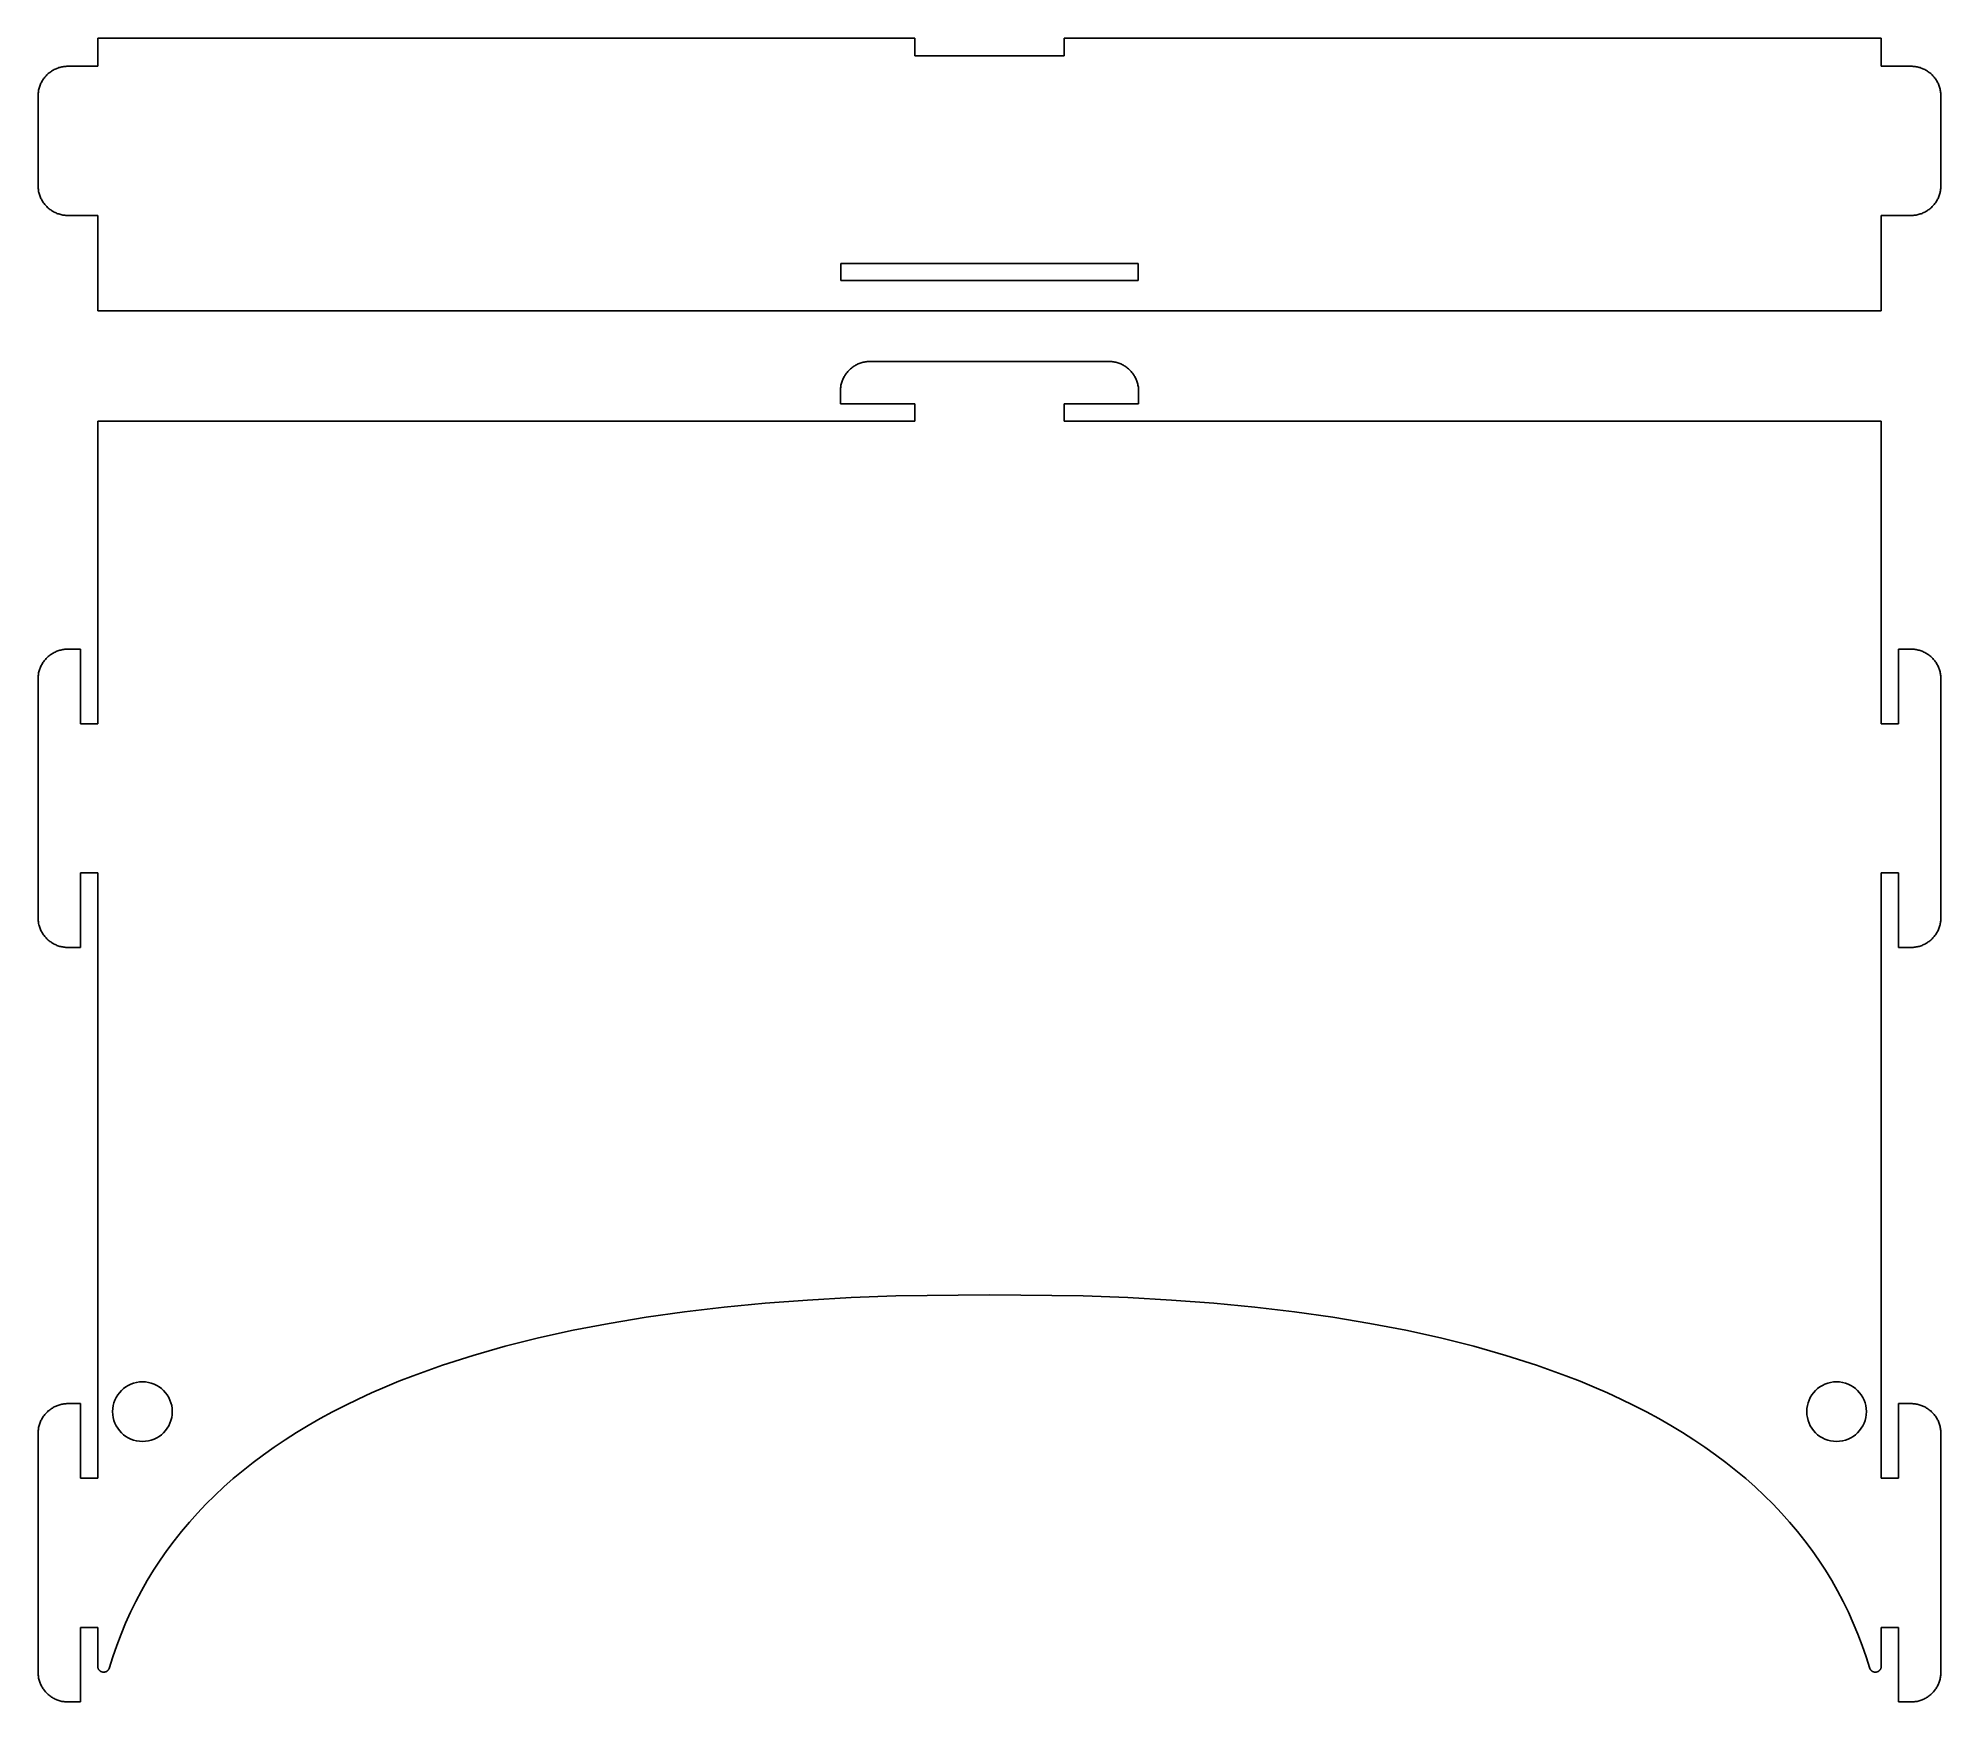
# Model space of a CAD drawing. Extents: x 231 to 550, y 0 to 279.
import ezdxf

# ---------------------------------------------------------------- set-up
doc = ezdxf.new("R2010")
doc.units = 0
doc.layers.add('MAKE2D$VISIBLE$LINES', color=7, linetype='CONTINUOUS')

msp = doc.modelspace()

# ---------------------------------------------------------------- linework, layer by layer
at = {"layer": 'MAKE2D$VISIBLE$LINES'}
for p, q in [((378.32, 278.91), (241.32, 278.91)), ((241.32, 278.91), (241.32, 274.18)), ((378.32, 275.91), (378.32, 278.91)), ((540.32, 278.91), (403.32, 278.91)), ((403.32, 278.91), (403.32, 275.91)), ((540.32, 274.18), (540.32, 278.91)), ((403.32, 275.91), (378.32, 275.91)), ((231.73, 271.17), (231.67, 271.02)), ((231.8, 271.33), (231.73, 271.17)), ((231.88, 271.48), (231.8, 271.33)), ((231.96, 271.63), (231.88, 271.48)), ((232.05, 271.78), (231.96, 271.63)), ((232.14, 271.92), (232.05, 271.78)), ((232.23, 272.06), (232.14, 271.92)), ((232.34, 272.2), (232.23, 272.06)), ((232.44, 272.34), (232.34, 272.2)), ((232.55, 272.47), (232.44, 272.34)), ((232.67, 272.59), (232.55, 272.47)), ((232.78, 272.72), (232.67, 272.59)), ((232.91, 272.84), (232.78, 272.72)), ((233.03, 272.95), (232.91, 272.84)), ((233.16, 273.06), (233.03, 272.95)), ((233.3, 273.16), (233.16, 273.06)), ((233.44, 273.27), (233.3, 273.16)), ((233.58, 273.36), (233.44, 273.27)), ((233.72, 273.45), (233.58, 273.36)), ((233.87, 273.54), (233.72, 273.45)), ((234.02, 273.62), (233.87, 273.54)), ((234.17, 273.7), (234.02, 273.62)), ((234.33, 273.77), (234.17, 273.7)), ((234.49, 273.83), (234.33, 273.77)), ((234.64, 273.89), (234.49, 273.83)), ((234.81, 273.95), (234.64, 273.89)), ((234.97, 274), (234.81, 273.95)), ((235.14, 274.04), (234.97, 274)), ((235.3, 274.08), (235.14, 274.04)), ((235.47, 274.11), (235.3, 274.08)), ((235.64, 274.13), (235.47, 274.11)), ((235.81, 274.15), (235.64, 274.13)), ((235.98, 274.17), (235.81, 274.15)), ((236.15, 274.18), (235.98, 274.17)), ((236.32, 274.18), (236.15, 274.18)), ((241.32, 274.18), (236.32, 274.18)), ((545.32, 274.18), (540.32, 274.18)), ((545.49, 274.18), (545.32, 274.18)), ((545.66, 274.17), (545.49, 274.18)), ((545.83, 274.15), (545.66, 274.17)), ((546, 274.13), (545.83, 274.15)), ((546.17, 274.11), (546, 274.13)), ((546.34, 274.08), (546.17, 274.11)), ((546.5, 274.04), (546.34, 274.08)), ((546.67, 274), (546.5, 274.04)), ((546.83, 273.95), (546.67, 274)), ((546.99, 273.89), (546.83, 273.95)), ((547.15, 273.83), (546.99, 273.89)), ((547.31, 273.77), (547.15, 273.83)), ((547.47, 273.7), (547.31, 273.77)), ((547.62, 273.62), (547.47, 273.7)), ((547.77, 273.54), (547.62, 273.62)), ((547.92, 273.45), (547.77, 273.54)), ((548.06, 273.36), (547.92, 273.45)), ((548.2, 273.27), (548.06, 273.36)), ((548.34, 273.16), (548.2, 273.27)), ((548.47, 273.06), (548.34, 273.16)), ((548.61, 272.95), (548.47, 273.06)), ((548.73, 272.84), (548.61, 272.95)), ((548.85, 272.72), (548.73, 272.84)), ((548.97, 272.59), (548.85, 272.72)), ((549.09, 272.47), (548.97, 272.59)), ((549.2, 272.34), (549.09, 272.47)), ((549.3, 272.2), (549.2, 272.34)), ((549.4, 272.06), (549.3, 272.2)), ((549.5, 271.92), (549.4, 272.06)), ((549.59, 271.78), (549.5, 271.92)), ((549.68, 271.63), (549.59, 271.78)), ((549.76, 271.48), (549.68, 271.63)), ((549.83, 271.33), (549.76, 271.48)), ((549.91, 271.17), (549.83, 271.33)), ((549.97, 271.02), (549.91, 271.17)), ((231.33, 269.52), (231.32, 269.35)), ((231.32, 269.35), (231.32, 269.18)), ((231.32, 269.18), (231.32, 261.68)), ((231.35, 269.69), (231.33, 269.52)), ((231.37, 269.86), (231.35, 269.69)), ((231.39, 270.03), (231.37, 269.86)), ((231.42, 270.2), (231.39, 270.03)), ((231.46, 270.36), (231.42, 270.2)), ((231.5, 270.53), (231.46, 270.36)), ((231.55, 270.69), (231.5, 270.53)), ((231.61, 270.86), (231.55, 270.69)), ((231.67, 271.02), (231.61, 270.86)), ((550.03, 270.86), (549.97, 271.02)), ((550.08, 270.69), (550.03, 270.86)), ((550.13, 270.53), (550.08, 270.69)), ((550.18, 270.36), (550.13, 270.53)), ((550.21, 270.2), (550.18, 270.36)), ((550.25, 270.03), (550.21, 270.2)), ((550.27, 269.86), (550.25, 270.03)), ((550.29, 269.69), (550.27, 269.86)), ((550.31, 269.52), (550.29, 269.69)), ((550.32, 269.35), (550.31, 269.52)), ((550.32, 269.18), (550.32, 269.35)), ((550.32, 261.68), (550.32, 269.18)), ((231.32, 261.68), (231.32, 254.18)), ((550.32, 254.18), (550.32, 261.68)), ((231.32, 254.18), (231.32, 254.01)), ((231.32, 254.01), (231.33, 253.84)), ((231.33, 253.84), (231.35, 253.67)), ((231.35, 253.67), (231.37, 253.5)), ((231.37, 253.5), (231.39, 253.33)), ((231.39, 253.33), (231.42, 253.16)), ((231.42, 253.16), (231.46, 253)), ((231.46, 253), (231.5, 252.83)), ((231.5, 252.83), (231.55, 252.67)), ((231.55, 252.67), (231.61, 252.51)), ((231.61, 252.51), (231.67, 252.35)), ((231.67, 252.35), (231.73, 252.19)), ((231.73, 252.19), (231.8, 252.03)), ((231.8, 252.03), (231.88, 251.88)), ((549.76, 251.88), (549.83, 252.03)), ((549.83, 252.03), (549.91, 252.19)), ((549.91, 252.19), (549.97, 252.35)), ((549.97, 252.35), (550.03, 252.51)), ((550.03, 252.51), (550.08, 252.67)), ((550.08, 252.67), (550.13, 252.83)), ((550.13, 252.83), (550.18, 253)), ((550.18, 253), (550.21, 253.16)), ((550.21, 253.16), (550.25, 253.33)), ((550.25, 253.33), (550.27, 253.5)), ((550.27, 253.5), (550.29, 253.67)), ((550.29, 253.67), (550.31, 253.84)), ((550.31, 253.84), (550.32, 254.01)), ((550.32, 254.01), (550.32, 254.18)), ((231.88, 251.88), (231.96, 251.73)), ((231.96, 251.73), (232.05, 251.58)), ((232.05, 251.58), (232.14, 251.44)), ((232.14, 251.44), (232.23, 251.3)), ((232.23, 251.3), (232.34, 251.16)), ((232.34, 251.16), (232.44, 251.03)), ((232.44, 251.03), (232.55, 250.89)), ((232.55, 250.89), (232.67, 250.77)), ((232.67, 250.77), (232.78, 250.65)), ((232.78, 250.65), (232.91, 250.53)), ((232.91, 250.53), (233.03, 250.41)), ((233.03, 250.41), (233.16, 250.3)), ((233.16, 250.3), (233.3, 250.2)), ((233.3, 250.2), (233.44, 250.1)), ((233.44, 250.1), (233.58, 250)), ((233.58, 250), (233.72, 249.91)), ((233.72, 249.91), (233.87, 249.82)), ((233.87, 249.82), (234.02, 249.74)), ((234.02, 249.74), (234.17, 249.67)), ((234.17, 249.67), (234.33, 249.59)), ((234.33, 249.59), (234.49, 249.53)), ((234.49, 249.53), (234.64, 249.47)), ((234.64, 249.47), (234.81, 249.42)), ((234.81, 249.42), (234.97, 249.37)), ((234.97, 249.37), (235.14, 249.32)), ((235.14, 249.32), (235.3, 249.29)), ((235.3, 249.29), (235.47, 249.25)), ((235.47, 249.25), (235.64, 249.23)), ((235.64, 249.23), (235.81, 249.21)), ((235.81, 249.21), (235.98, 249.19)), ((235.98, 249.19), (236.15, 249.18)), ((236.15, 249.18), (236.32, 249.18)), ((236.32, 249.18), (241.32, 249.18)), ((241.32, 249.18), (241.32, 233.18)), ((540.32, 233.18), (540.32, 249.18)), ((540.32, 249.18), (545.32, 249.18)), ((545.32, 249.18), (545.49, 249.18)), ((545.49, 249.18), (545.66, 249.19)), ((545.66, 249.19), (545.83, 249.21)), ((545.83, 249.21), (546, 249.23)), ((546, 249.23), (546.17, 249.25)), ((546.17, 249.25), (546.34, 249.29)), ((546.34, 249.29), (546.5, 249.32)), ((546.5, 249.32), (546.67, 249.37)), ((546.67, 249.37), (546.83, 249.42)), ((546.83, 249.42), (546.99, 249.47)), ((546.99, 249.47), (547.15, 249.53)), ((547.15, 249.53), (547.31, 249.59)), ((547.31, 249.59), (547.47, 249.67)), ((547.47, 249.67), (547.62, 249.74)), ((547.62, 249.74), (547.77, 249.82)), ((547.77, 249.82), (547.92, 249.91)), ((547.92, 249.91), (548.06, 250)), ((548.06, 250), (548.2, 250.1)), ((548.2, 250.1), (548.34, 250.2)), ((548.34, 250.2), (548.47, 250.3)), ((548.47, 250.3), (548.61, 250.41)), ((548.61, 250.41), (548.73, 250.53)), ((548.73, 250.53), (548.85, 250.65)), ((548.85, 250.65), (548.97, 250.77)), ((548.97, 250.77), (549.09, 250.89)), ((549.09, 250.89), (549.2, 251.03)), ((549.2, 251.03), (549.3, 251.16)), ((549.3, 251.16), (549.4, 251.3)), ((549.4, 251.3), (549.5, 251.44)), ((549.5, 251.44), (549.59, 251.58)), ((549.59, 251.58), (549.68, 251.73)), ((549.68, 251.73), (549.76, 251.88)), ((365.89, 241.11), (415.75, 241.11)), ((365.89, 238.25), (365.89, 241.11)), ((415.75, 241.11), (415.75, 238.25)), ((415.75, 238.25), (365.89, 238.25)), ((241.32, 233.18), (540.32, 233.18)), ((367.28, 223.25), (367.41, 223.37)), ((367.41, 223.37), (367.53, 223.48)), ((367.53, 223.48), (367.66, 223.59)), ((367.66, 223.59), (367.8, 223.7)), ((367.8, 223.7), (367.94, 223.8)), ((367.94, 223.8), (368.08, 223.89)), ((368.08, 223.89), (368.22, 223.98)), ((368.22, 223.98), (368.37, 224.07)), ((368.37, 224.07), (368.52, 224.15)), ((368.52, 224.15), (368.67, 224.23)), ((368.67, 224.23), (368.83, 224.3)), ((368.83, 224.3), (368.98, 224.36)), ((368.98, 224.36), (369.14, 224.42)), ((369.14, 224.42), (369.31, 224.48)), ((369.31, 224.48), (369.47, 224.53)), ((369.47, 224.53), (369.64, 224.57)), ((369.64, 224.57), (369.8, 224.61)), ((369.8, 224.61), (369.97, 224.64)), ((369.97, 224.64), (370.14, 224.66)), ((370.14, 224.66), (370.31, 224.68)), ((370.31, 224.68), (370.48, 224.7)), ((370.48, 224.7), (370.65, 224.71)), ((370.65, 224.71), (370.82, 224.71)), ((370.82, 224.71), (390.82, 224.71)), ((390.82, 224.71), (410.82, 224.71)), ((410.82, 224.71), (410.99, 224.71)), ((410.99, 224.71), (411.16, 224.7)), ((411.16, 224.7), (411.33, 224.68)), ((411.33, 224.68), (411.5, 224.66)), ((411.5, 224.66), (411.67, 224.64)), ((411.67, 224.64), (411.84, 224.61)), ((411.84, 224.61), (412, 224.57)), ((412, 224.57), (412.17, 224.53)), ((412.17, 224.53), (412.33, 224.48)), ((412.33, 224.48), (412.49, 224.42)), ((412.49, 224.42), (412.65, 224.36)), ((412.65, 224.36), (412.81, 224.3)), ((412.81, 224.3), (412.97, 224.23)), ((412.97, 224.23), (413.12, 224.15)), ((413.12, 224.15), (413.27, 224.07)), ((413.27, 224.07), (413.42, 223.98)), ((413.42, 223.98), (413.56, 223.89)), ((413.56, 223.89), (413.7, 223.8)), ((413.7, 223.8), (413.84, 223.7)), ((413.84, 223.7), (413.97, 223.59)), ((413.97, 223.59), (414.11, 223.48)), ((414.11, 223.48), (414.23, 223.37)), ((414.23, 223.37), (414.35, 223.25)), ((365.83, 220.05), (365.85, 220.22)), ((365.85, 220.22), (365.87, 220.39)), ((365.87, 220.39), (365.89, 220.56)), ((365.89, 220.56), (365.92, 220.73)), ((365.92, 220.73), (365.96, 220.89)), ((365.96, 220.89), (366, 221.06)), ((366, 221.06), (366.05, 221.22)), ((366.05, 221.22), (366.11, 221.39)), ((366.11, 221.39), (366.17, 221.55)), ((366.17, 221.55), (366.23, 221.7)), ((366.23, 221.7), (366.3, 221.86)), ((366.3, 221.86), (366.38, 222.01)), ((366.38, 222.01), (366.46, 222.16)), ((366.46, 222.16), (366.55, 222.31)), ((366.55, 222.31), (366.64, 222.45)), ((366.64, 222.45), (366.73, 222.59)), ((366.73, 222.59), (366.84, 222.73)), ((366.84, 222.73), (366.94, 222.87)), ((366.94, 222.87), (367.05, 223)), ((367.05, 223), (367.17, 223.12)), ((367.17, 223.12), (367.28, 223.25)), ((414.35, 223.25), (414.47, 223.12)), ((414.47, 223.12), (414.59, 223)), ((414.59, 223), (414.7, 222.87)), ((414.7, 222.87), (414.8, 222.73)), ((414.8, 222.73), (414.9, 222.59)), ((414.9, 222.59), (415, 222.45)), ((415, 222.45), (415.09, 222.31)), ((415.09, 222.31), (415.18, 222.16)), ((415.18, 222.16), (415.26, 222.01)), ((415.26, 222.01), (415.33, 221.86)), ((415.33, 221.86), (415.41, 221.7)), ((415.41, 221.7), (415.47, 221.55)), ((415.47, 221.55), (415.53, 221.39)), ((415.53, 221.39), (415.58, 221.22)), ((415.58, 221.22), (415.63, 221.06)), ((415.63, 221.06), (415.68, 220.89)), ((415.68, 220.89), (415.71, 220.73)), ((415.71, 220.73), (415.75, 220.56)), ((415.75, 220.56), (415.77, 220.39)), ((415.77, 220.39), (415.79, 220.22)), ((415.79, 220.22), (415.81, 220.05)), ((365.82, 219.88), (365.83, 220.05)), ((365.82, 219.71), (365.82, 219.88)), ((365.82, 217.61), (365.82, 219.71)), ((378.32, 217.61), (365.82, 217.61)), ((378.32, 214.71), (378.32, 217.61)), ((415.82, 217.61), (403.32, 217.61)), ((403.32, 217.61), (403.32, 214.71)), ((415.81, 220.05), (415.82, 219.88)), ((415.82, 219.88), (415.82, 219.71)), ((415.82, 219.71), (415.82, 217.61)), ((241.32, 201.47), (241.32, 214.71)), ((241.32, 214.71), (378.32, 214.71)), ((403.32, 214.71), (540.32, 214.71)), ((540.32, 214.71), (540.32, 201.47)), ((241.32, 176.47), (241.32, 201.47)), ((540.32, 201.47), (540.32, 176.47)), ((233.16, 175.35), (233.3, 175.46)), ((233.3, 175.46), (233.44, 175.56)), ((233.44, 175.56), (233.58, 175.66)), ((233.58, 175.66), (233.72, 175.75)), ((233.72, 175.75), (233.87, 175.83)), ((233.87, 175.83), (234.02, 175.91)), ((234.02, 175.91), (234.17, 175.99)), ((234.17, 175.99), (234.33, 176.06)), ((234.33, 176.06), (234.49, 176.13)), ((234.49, 176.13), (234.64, 176.19)), ((234.64, 176.19), (234.81, 176.24)), ((234.81, 176.24), (234.97, 176.29)), ((234.97, 176.29), (235.14, 176.33)), ((235.14, 176.33), (235.3, 176.37)), ((235.3, 176.37), (235.47, 176.4)), ((235.47, 176.4), (235.64, 176.43)), ((235.64, 176.43), (235.81, 176.45)), ((235.81, 176.45), (235.98, 176.46)), ((235.98, 176.46), (236.15, 176.47)), ((236.15, 176.47), (236.32, 176.47)), ((236.32, 176.47), (238.42, 176.47)), ((238.42, 176.47), (238.42, 163.97)), ((241.32, 163.97), (241.32, 176.47)), ((540.32, 176.47), (540.32, 163.97)), ((543.22, 163.97), (543.22, 176.47)), ((543.22, 176.47), (545.32, 176.47)), ((545.32, 176.47), (545.49, 176.47)), ((545.49, 176.47), (545.66, 176.46)), ((545.66, 176.46), (545.83, 176.45)), ((545.83, 176.45), (546, 176.43)), ((546, 176.43), (546.17, 176.4)), ((546.17, 176.4), (546.34, 176.37)), ((546.34, 176.37), (546.5, 176.33)), ((546.5, 176.33), (546.67, 176.29)), ((546.67, 176.29), (546.83, 176.24)), ((546.83, 176.24), (546.99, 176.19)), ((546.99, 176.19), (547.15, 176.13)), ((547.15, 176.13), (547.31, 176.06)), ((547.31, 176.06), (547.47, 175.99)), ((547.47, 175.99), (547.62, 175.91)), ((547.62, 175.91), (547.77, 175.83)), ((547.77, 175.83), (547.92, 175.75)), ((547.92, 175.75), (548.06, 175.66)), ((548.06, 175.66), (548.2, 175.56)), ((548.2, 175.56), (548.34, 175.46)), ((548.34, 175.46), (548.47, 175.35)), ((231.37, 172.15), (231.39, 172.32)), ((231.39, 172.32), (231.42, 172.49)), ((231.42, 172.49), (231.46, 172.66)), ((231.46, 172.66), (231.5, 172.82)), ((231.5, 172.82), (231.55, 172.99)), ((231.55, 172.99), (231.61, 173.15)), ((231.61, 173.15), (231.67, 173.31)), ((231.67, 173.31), (231.73, 173.47)), ((231.73, 173.47), (231.8, 173.62)), ((231.8, 173.62), (231.88, 173.77)), ((231.88, 173.77), (231.96, 173.92)), ((231.96, 173.92), (232.05, 174.07)), ((232.05, 174.07), (232.14, 174.22)), ((232.14, 174.22), (232.23, 174.36)), ((232.23, 174.36), (232.34, 174.5)), ((232.34, 174.5), (232.44, 174.63)), ((232.44, 174.63), (232.55, 174.76)), ((232.55, 174.76), (232.67, 174.89)), ((232.67, 174.89), (232.78, 175.01)), ((232.78, 175.01), (232.91, 175.13)), ((232.91, 175.13), (233.03, 175.24)), ((233.03, 175.24), (233.16, 175.35)), ((548.47, 175.35), (548.61, 175.24)), ((548.61, 175.24), (548.73, 175.13)), ((548.73, 175.13), (548.85, 175.01)), ((548.85, 175.01), (548.97, 174.89)), ((548.97, 174.89), (549.09, 174.76)), ((549.09, 174.76), (549.2, 174.63)), ((549.2, 174.63), (549.3, 174.5)), ((549.3, 174.5), (549.4, 174.36)), ((549.4, 174.36), (549.5, 174.22)), ((549.5, 174.22), (549.59, 174.07)), ((549.59, 174.07), (549.68, 173.92)), ((549.68, 173.92), (549.76, 173.77)), ((549.76, 173.77), (549.83, 173.62)), ((549.83, 173.62), (549.91, 173.47)), ((549.91, 173.47), (549.97, 173.31)), ((549.97, 173.31), (550.03, 173.15)), ((550.03, 173.15), (550.08, 172.99)), ((550.08, 172.99), (550.13, 172.82)), ((550.13, 172.82), (550.18, 172.66)), ((550.18, 172.66), (550.21, 172.49)), ((550.21, 172.49), (550.25, 172.32)), ((550.25, 172.32), (550.27, 172.15)), ((231.32, 171.64), (231.33, 171.82)), ((231.32, 171.47), (231.32, 171.64)), ((231.32, 151.47), (231.32, 171.47)), ((231.33, 171.82), (231.35, 171.99)), ((231.35, 171.99), (231.37, 172.15)), ((550.27, 172.15), (550.29, 171.99)), ((550.29, 171.99), (550.31, 171.82)), ((550.31, 171.82), (550.32, 171.64)), ((550.32, 171.64), (550.32, 171.47)), ((550.32, 171.47), (550.32, 151.47)), ((238.42, 163.97), (241.32, 163.97)), ((540.32, 163.97), (543.22, 163.97)), ((231.32, 131.47), (231.32, 151.47)), ((550.32, 151.47), (550.32, 131.47)), ((241.32, 138.97), (238.42, 138.97)), ((238.42, 138.97), (238.42, 126.47)), ((241.32, 126.47), (241.32, 138.97)), ((543.22, 138.97), (540.32, 138.97)), ((540.32, 138.97), (540.32, 126.47)), ((543.22, 126.47), (543.22, 138.97)), ((231.32, 131.3), (231.32, 131.47)), ((231.33, 131.13), (231.32, 131.3)), ((231.35, 130.96), (231.33, 131.13)), ((231.37, 130.79), (231.35, 130.96)), ((231.39, 130.62), (231.37, 130.79)), ((550.27, 130.79), (550.25, 130.62)), ((550.29, 130.96), (550.27, 130.79)), ((550.31, 131.13), (550.29, 130.96)), ((550.32, 131.3), (550.31, 131.13)), ((550.32, 131.47), (550.32, 131.3)), ((231.42, 130.46), (231.39, 130.62)), ((231.46, 130.29), (231.42, 130.46)), ((231.5, 130.13), (231.46, 130.29)), ((231.55, 129.96), (231.5, 130.13)), ((231.61, 129.8), (231.55, 129.96)), ((231.67, 129.64), (231.61, 129.8)), ((231.73, 129.48), (231.67, 129.64)), ((231.8, 129.33), (231.73, 129.48)), ((231.88, 129.17), (231.8, 129.33)), ((231.96, 129.02), (231.88, 129.17)), ((232.05, 128.88), (231.96, 129.02)), ((232.14, 128.73), (232.05, 128.88)), ((232.23, 128.59), (232.14, 128.73)), ((232.34, 128.45), (232.23, 128.59)), ((232.44, 128.32), (232.34, 128.45)), ((232.55, 128.19), (232.44, 128.32)), ((232.67, 128.06), (232.55, 128.19)), ((232.78, 127.94), (232.67, 128.06)), ((232.91, 127.82), (232.78, 127.94)), ((233.03, 127.71), (232.91, 127.82)), ((233.16, 127.6), (233.03, 127.71)), ((548.61, 127.71), (548.47, 127.6)), ((548.73, 127.82), (548.61, 127.71)), ((548.85, 127.94), (548.73, 127.82)), ((548.97, 128.06), (548.85, 127.94)), ((549.09, 128.19), (548.97, 128.06)), ((549.2, 128.32), (549.09, 128.19)), ((549.3, 128.45), (549.2, 128.32)), ((549.4, 128.59), (549.3, 128.45)), ((549.5, 128.73), (549.4, 128.59)), ((549.59, 128.88), (549.5, 128.73)), ((549.68, 129.02), (549.59, 128.88)), ((549.76, 129.17), (549.68, 129.02)), ((549.83, 129.33), (549.76, 129.17)), ((549.91, 129.48), (549.83, 129.33)), ((549.97, 129.64), (549.91, 129.48)), ((550.03, 129.8), (549.97, 129.64)), ((550.08, 129.96), (550.03, 129.8)), ((550.13, 130.13), (550.08, 129.96)), ((550.18, 130.29), (550.13, 130.13)), ((550.21, 130.46), (550.18, 130.29)), ((550.25, 130.62), (550.21, 130.46)), ((233.3, 127.49), (233.16, 127.6)), ((233.44, 127.39), (233.3, 127.49)), ((233.58, 127.29), (233.44, 127.39)), ((233.72, 127.2), (233.58, 127.29)), ((233.87, 127.12), (233.72, 127.2)), ((234.02, 127.03), (233.87, 127.12)), ((234.17, 126.96), (234.02, 127.03)), ((234.33, 126.89), (234.17, 126.96)), ((234.49, 126.82), (234.33, 126.89)), ((234.64, 126.76), (234.49, 126.82)), ((234.81, 126.71), (234.64, 126.76)), ((234.97, 126.66), (234.81, 126.71)), ((235.14, 126.62), (234.97, 126.66)), ((235.3, 126.58), (235.14, 126.62)), ((235.47, 126.55), (235.3, 126.58)), ((235.64, 126.52), (235.47, 126.55)), ((235.81, 126.5), (235.64, 126.52)), ((235.98, 126.49), (235.81, 126.5)), ((236.15, 126.48), (235.98, 126.49)), ((236.32, 126.47), (236.15, 126.48)), ((238.42, 126.47), (236.32, 126.47)), ((241.32, 75), (241.32, 126.47)), ((540.32, 126.47), (540.32, 75)), ((545.32, 126.47), (543.22, 126.47)), ((545.49, 126.48), (545.32, 126.47)), ((545.66, 126.49), (545.49, 126.48)), ((545.83, 126.5), (545.66, 126.49)), ((546, 126.52), (545.83, 126.5)), ((546.17, 126.55), (546, 126.52)), ((546.34, 126.58), (546.17, 126.55)), ((546.5, 126.62), (546.34, 126.58)), ((546.67, 126.66), (546.5, 126.62)), ((546.83, 126.71), (546.67, 126.66)), ((546.99, 126.76), (546.83, 126.71)), ((547.15, 126.82), (546.99, 126.76)), ((547.31, 126.89), (547.15, 126.82)), ((547.47, 126.96), (547.31, 126.89)), ((547.62, 127.03), (547.47, 126.96)), ((547.77, 127.12), (547.62, 127.03)), ((547.92, 127.2), (547.77, 127.12)), ((548.06, 127.29), (547.92, 127.2)), ((548.2, 127.39), (548.06, 127.29)), ((548.34, 127.49), (548.2, 127.39)), ((548.47, 127.6), (548.34, 127.49)), ((241.32, 50), (241.32, 75)), ((540.32, 75), (540.32, 50)), ((360.32, 67.37), (353.23, 66.84)), ((367.62, 67.78), (360.32, 67.37)), ((375.14, 68.07), (367.62, 67.78)), ((390.82, 68.27), (375.14, 68.07)), ((406.5, 68.07), (390.82, 68.27)), ((414.02, 67.78), (406.5, 68.07)), ((421.32, 67.37), (414.02, 67.78)), ((428.41, 66.84), (421.32, 67.37)), ((333.26, 64.49), (327.04, 63.46)), ((339.7, 65.4), (333.26, 64.49)), ((346.36, 66.18), (339.7, 65.4)), ((353.23, 66.84), (346.36, 66.18)), ((435.28, 66.18), (428.41, 66.84)), ((441.93, 65.4), (435.28, 66.18)), ((448.38, 64.49), (441.93, 65.4)), ((454.6, 63.46), (448.38, 64.49)), ((315.23, 61.03), (309.65, 59.63)), ((321.03, 62.31), (315.23, 61.03)), ((327.04, 63.46), (321.03, 62.31)), ((460.61, 62.31), (454.6, 63.46)), ((466.41, 61.03), (460.61, 62.31)), ((471.99, 59.63), (466.41, 61.03)), ((304.28, 58.1), (299.13, 56.46)), ((309.65, 59.63), (304.28, 58.1)), ((477.35, 58.1), (471.99, 59.63)), ((482.5, 56.46), (477.35, 58.1)), ((294.2, 54.68), (291.81, 53.75)), ((296.64, 55.58), (294.2, 54.68)), ((299.13, 56.46), (296.64, 55.58)), ((485, 55.58), (482.5, 56.46)), ((487.44, 54.68), (485, 55.58)), ((489.83, 53.75), (487.44, 54.68)), ((287.2, 51.79), (284.98, 50.77)), ((289.48, 52.79), (287.2, 51.79)), ((291.81, 53.75), (289.48, 52.79)), ((492.16, 52.79), (489.83, 53.75)), ((494.44, 51.79), (492.16, 52.79)), ((496.66, 50.77), (494.44, 51.79)), ((232.14, 47.74), (232.23, 47.88)), ((232.23, 47.88), (232.34, 48.02)), ((232.34, 48.02), (232.44, 48.16)), ((232.44, 48.16), (232.55, 48.29)), ((232.55, 48.29), (232.67, 48.41)), ((232.67, 48.41), (232.78, 48.54)), ((232.78, 48.54), (232.91, 48.65)), ((232.91, 48.65), (233.03, 48.77)), ((233.03, 48.77), (233.16, 48.88)), ((233.16, 48.88), (233.3, 48.98)), ((233.3, 48.98), (233.44, 49.08)), ((233.44, 49.08), (233.58, 49.18)), ((233.58, 49.18), (233.72, 49.27)), ((233.72, 49.27), (233.87, 49.36)), ((233.87, 49.36), (234.02, 49.44)), ((234.02, 49.44), (234.17, 49.52)), ((234.17, 49.52), (234.33, 49.59)), ((234.33, 49.59), (234.49, 49.65)), ((234.49, 49.65), (234.64, 49.71)), ((234.64, 49.71), (234.81, 49.77)), ((234.81, 49.77), (234.97, 49.81)), ((234.97, 49.81), (235.14, 49.86)), ((235.14, 49.86), (235.3, 49.9)), ((235.3, 49.9), (235.47, 49.93)), ((235.47, 49.93), (235.64, 49.95)), ((235.64, 49.95), (235.81, 49.97)), ((235.81, 49.97), (235.98, 49.99)), ((235.98, 49.99), (236.15, 50)), ((236.15, 50), (236.32, 50)), ((236.32, 50), (238.42, 50)), ((238.42, 50), (238.42, 37.5)), ((241.32, 37.5), (241.32, 50)), ((280.69, 48.62), (278.62, 47.5)), ((282.8, 49.71), (280.69, 48.62)), ((284.98, 50.77), (282.8, 49.71)), ((498.83, 49.71), (496.66, 50.77)), ((500.95, 48.62), (498.83, 49.71)), ((503.02, 47.5), (500.95, 48.62)), ((540.32, 50), (540.32, 37.5)), ((543.22, 37.5), (543.22, 50)), ((543.22, 50), (545.32, 50)), ((545.32, 50), (545.49, 50)), ((545.49, 50), (545.66, 49.99)), ((545.66, 49.99), (545.83, 49.97)), ((545.83, 49.97), (546, 49.95)), ((546, 49.95), (546.17, 49.93)), ((546.17, 49.93), (546.34, 49.9)), ((546.34, 49.9), (546.5, 49.86)), ((546.5, 49.86), (546.67, 49.81)), ((546.67, 49.81), (546.83, 49.77)), ((546.83, 49.77), (546.99, 49.71)), ((546.99, 49.71), (547.15, 49.65)), ((547.15, 49.65), (547.31, 49.59)), ((547.31, 49.59), (547.47, 49.52)), ((547.47, 49.52), (547.62, 49.44)), ((547.62, 49.44), (547.77, 49.36)), ((547.77, 49.36), (547.92, 49.27)), ((547.92, 49.27), (548.06, 49.18)), ((548.06, 49.18), (548.2, 49.08)), ((548.2, 49.08), (548.34, 48.98)), ((548.34, 48.98), (548.47, 48.88)), ((548.47, 48.88), (548.61, 48.77)), ((548.61, 48.77), (548.73, 48.65)), ((548.73, 48.65), (548.85, 48.54)), ((548.85, 48.54), (548.97, 48.41)), ((548.97, 48.41), (549.09, 48.29)), ((549.09, 48.29), (549.2, 48.16)), ((549.2, 48.16), (549.3, 48.02)), ((549.3, 48.02), (549.4, 47.88)), ((549.4, 47.88), (549.5, 47.74)), ((231.32, 45.17), (231.33, 45.34)), ((231.32, 45), (231.32, 45.17)), ((231.32, 25), (231.32, 45)), ((231.33, 45.34), (231.35, 45.51)), ((231.35, 45.51), (231.37, 45.68)), ((231.37, 45.68), (231.39, 45.85)), ((231.39, 45.85), (231.42, 46.02)), ((231.42, 46.02), (231.46, 46.18)), ((231.46, 46.18), (231.5, 46.35)), ((231.5, 46.35), (231.55, 46.51)), ((231.55, 46.51), (231.61, 46.67)), ((231.61, 46.67), (231.67, 46.83)), ((231.67, 46.83), (231.73, 46.99)), ((231.73, 46.99), (231.8, 47.15)), ((231.8, 47.15), (231.88, 47.3)), ((231.88, 47.3), (231.96, 47.45)), ((231.96, 47.45), (232.05, 47.6)), ((232.05, 47.6), (232.14, 47.74)), ((274.66, 45.17), (272.75, 43.96)), ((276.61, 46.35), (274.66, 45.17)), ((278.62, 47.5), (276.61, 46.35)), ((505.03, 46.35), (503.02, 47.5)), ((506.98, 45.17), (505.03, 46.35)), ((508.88, 43.96), (506.98, 45.17)), ((549.5, 47.74), (549.59, 47.6)), ((549.59, 47.6), (549.68, 47.45)), ((549.68, 47.45), (549.76, 47.3)), ((549.76, 47.3), (549.83, 47.15)), ((549.83, 47.15), (549.91, 46.99)), ((549.91, 46.99), (549.97, 46.83)), ((549.97, 46.83), (550.03, 46.67)), ((550.03, 46.67), (550.08, 46.51)), ((550.08, 46.51), (550.13, 46.35)), ((550.13, 46.35), (550.18, 46.18)), ((550.18, 46.18), (550.21, 46.02)), ((550.21, 46.02), (550.25, 45.85)), ((550.25, 45.85), (550.27, 45.68)), ((550.27, 45.68), (550.29, 45.51)), ((550.29, 45.51), (550.31, 45.34)), ((550.31, 45.34), (550.32, 45.17)), ((550.32, 45.17), (550.32, 45)), ((550.32, 45), (550.32, 25)), ((270.91, 42.72), (269.11, 41.44)), ((272.75, 43.96), (270.91, 42.72)), ((510.73, 42.72), (508.88, 43.96)), ((512.53, 41.44), (510.73, 42.72)), ((265.68, 38.8), (264.05, 37.44)), ((267.37, 40.14), (265.68, 38.8)), ((269.11, 41.44), (267.37, 40.14)), ((514.27, 40.14), (512.53, 41.44)), ((515.96, 38.8), (514.27, 40.14)), ((517.59, 37.44), (515.96, 38.8)), ((238.42, 37.5), (241.32, 37.5)), ((262.47, 36.04), (260.94, 34.61)), ((264.05, 37.44), (262.47, 36.04)), ((519.17, 36.04), (517.59, 37.44)), ((520.69, 34.61), (519.17, 36.04)), ((540.32, 37.5), (543.22, 37.5)), ((259.47, 33.15), (258.05, 31.66)), ((260.94, 34.61), (259.47, 33.15)), ((522.17, 33.15), (520.69, 34.61)), ((523.59, 31.66), (522.17, 33.15)), ((256.69, 30.14), (255.38, 28.59)), ((258.05, 31.66), (256.69, 30.14)), ((524.95, 30.14), (523.59, 31.66)), ((526.26, 28.59), (524.95, 30.14)), ((254.12, 27.01), (252.92, 25.39)), ((255.38, 28.59), (254.12, 27.01)), ((527.52, 27.01), (526.26, 28.59)), ((528.72, 25.39), (527.52, 27.01)), ((231.32, 5), (231.32, 25)), ((251.77, 23.75), (250.67, 22.07)), ((252.92, 25.39), (251.77, 23.75)), ((529.87, 23.75), (528.72, 25.39)), ((530.96, 22.07), (529.87, 23.75)), ((550.32, 25), (550.32, 5)), ((249.63, 20.36), (248.64, 18.62)), ((250.67, 22.07), (249.63, 20.36)), ((532.01, 20.36), (530.96, 22.07)), ((532.99, 18.62), (532.01, 20.36)), ((247.71, 16.86), (246.83, 15.06)), ((248.64, 18.62), (247.71, 16.86)), ((533.93, 16.86), (532.99, 18.62)), ((534.81, 15.06), (533.93, 16.86)), ((246, 13.23), (245.23, 11.36)), ((246.83, 15.06), (246, 13.23)), ((535.63, 13.23), (534.81, 15.06)), ((536.41, 11.36), (535.63, 13.23)), ((241.32, 12.5), (238.42, 12.5)), ((238.42, 12.5), (238.42, 0)), ((241.32, 5.99), (241.32, 12.5)), ((245.23, 11.36), (244.51, 9.47)), ((537.13, 9.47), (536.41, 11.36)), ((543.22, 12.5), (540.32, 12.5)), ((540.32, 12.5), (540.32, 5.99)), ((543.22, 0), (543.22, 12.5)), ((243.85, 7.55), (243.24, 5.59)), ((244.51, 9.47), (243.85, 7.55)), ((537.79, 7.55), (537.13, 9.47)), ((538.4, 5.59), (537.79, 7.55)), ((231.32, 4.83), (231.32, 5)), ((231.33, 4.66), (231.32, 4.83)), ((231.35, 4.49), (231.33, 4.66)), ((231.37, 4.32), (231.35, 4.49)), ((231.39, 4.15), (231.37, 4.32)), ((231.42, 3.98), (231.39, 4.15)), ((231.46, 3.82), (231.42, 3.98)), ((231.5, 3.65), (231.46, 3.82)), ((231.55, 3.49), (231.5, 3.65)), ((231.61, 3.33), (231.55, 3.49)), ((231.67, 3.17), (231.61, 3.33)), ((241.32, 5.96), (241.32, 5.99)), ((241.32, 5.92), (241.32, 5.96)), ((241.32, 5.89), (241.32, 5.92)), ((241.33, 5.85), (241.32, 5.89)), ((241.33, 5.82), (241.33, 5.85)), ((241.34, 5.78), (241.33, 5.82)), ((241.35, 5.75), (241.34, 5.78)), ((241.36, 5.72), (241.35, 5.75)), ((241.37, 5.68), (241.36, 5.72)), ((241.38, 5.65), (241.37, 5.68)), ((241.39, 5.62), (241.38, 5.65)), ((241.4, 5.59), (241.39, 5.62)), ((241.42, 5.56), (241.4, 5.59)), ((241.43, 5.52), (241.42, 5.56)), ((241.45, 5.49), (241.43, 5.52)), ((241.47, 5.46), (241.45, 5.49)), ((241.49, 5.44), (241.47, 5.46)), ((241.51, 5.41), (241.49, 5.44)), ((241.53, 5.38), (241.51, 5.41)), ((241.55, 5.35), (241.53, 5.38)), ((241.57, 5.33), (241.55, 5.35)), ((241.6, 5.3), (241.57, 5.33)), ((241.62, 5.28), (241.6, 5.3)), ((241.64, 5.25), (241.62, 5.28)), ((241.67, 5.23), (241.64, 5.25)), ((241.7, 5.21), (241.67, 5.23)), ((241.72, 5.19), (241.7, 5.21)), ((241.75, 5.17), (241.72, 5.19)), ((241.78, 5.15), (241.75, 5.17)), ((241.81, 5.13), (241.78, 5.15)), ((241.84, 5.11), (241.81, 5.13)), ((241.87, 5.1), (241.84, 5.11)), ((241.9, 5.08), (241.87, 5.1)), ((241.93, 5.07), (241.9, 5.08)), ((241.97, 5.05), (241.93, 5.07)), ((242, 5.04), (241.97, 5.05)), ((242.03, 5.03), (242, 5.04)), ((242.07, 5.02), (242.03, 5.03)), ((242.1, 5.01), (242.07, 5.02)), ((242.13, 5.01), (242.1, 5.01)), ((242.17, 5), (242.13, 5.01)), ((242.2, 5), (242.17, 5)), ((242.24, 4.99), (242.2, 5)), ((242.27, 4.99), (242.24, 4.99)), ((242.3, 4.99), (242.27, 4.99)), ((242.34, 4.99), (242.3, 4.99)), ((242.37, 4.99), (242.34, 4.99)), ((242.41, 4.99), (242.37, 4.99)), ((242.44, 5), (242.41, 4.99)), ((242.48, 5), (242.44, 5)), ((242.51, 5.01), (242.48, 5)), ((242.54, 5.02), (242.51, 5.01)), ((242.58, 5.02), (242.54, 5.02)), ((242.61, 5.03), (242.58, 5.02)), ((242.64, 5.04), (242.61, 5.03)), ((242.68, 5.06), (242.64, 5.04)), ((242.71, 5.07), (242.68, 5.06)), ((242.74, 5.08), (242.71, 5.07)), ((242.77, 5.1), (242.74, 5.08)), ((242.8, 5.11), (242.77, 5.1)), ((242.83, 5.13), (242.8, 5.11)), ((242.86, 5.15), (242.83, 5.13)), ((242.89, 5.17), (242.86, 5.15)), ((242.92, 5.19), (242.89, 5.17)), ((242.95, 5.21), (242.92, 5.19)), ((242.97, 5.23), (242.95, 5.21)), ((243, 5.26), (242.97, 5.23)), ((243.02, 5.28), (243, 5.26)), ((243.05, 5.3), (243.02, 5.28)), ((243.07, 5.33), (243.05, 5.3)), ((243.09, 5.36), (243.07, 5.33)), ((243.11, 5.38), (243.09, 5.36)), ((243.13, 5.41), (243.11, 5.38)), ((243.15, 5.44), (243.13, 5.41)), ((243.17, 5.47), (243.15, 5.44)), ((243.19, 5.5), (243.17, 5.47)), ((243.21, 5.53), (243.19, 5.5)), ((243.22, 5.56), (243.21, 5.53)), ((243.24, 5.59), (243.22, 5.56)), ((538.42, 5.56), (538.4, 5.59)), ((538.43, 5.53), (538.42, 5.56)), ((538.45, 5.5), (538.43, 5.53)), ((538.47, 5.47), (538.45, 5.5)), ((538.48, 5.44), (538.47, 5.47)), ((538.5, 5.41), (538.48, 5.44)), ((538.52, 5.38), (538.5, 5.41)), ((538.55, 5.36), (538.52, 5.38)), ((538.57, 5.33), (538.55, 5.36)), ((538.59, 5.3), (538.57, 5.33)), ((538.62, 5.28), (538.59, 5.3)), ((538.64, 5.26), (538.62, 5.28)), ((538.67, 5.23), (538.64, 5.26)), ((538.69, 5.21), (538.67, 5.23)), ((538.72, 5.19), (538.69, 5.21)), ((538.75, 5.17), (538.72, 5.19)), ((538.78, 5.15), (538.75, 5.17)), ((538.81, 5.13), (538.78, 5.15)), ((538.84, 5.11), (538.81, 5.13)), ((538.87, 5.1), (538.84, 5.11)), ((538.9, 5.08), (538.87, 5.1)), ((538.93, 5.07), (538.9, 5.08)), ((538.96, 5.06), (538.93, 5.07)), ((538.99, 5.04), (538.96, 5.06)), ((539.03, 5.03), (538.99, 5.04)), ((539.06, 5.02), (539.03, 5.03)), ((539.09, 5.02), (539.06, 5.02)), ((539.13, 5.01), (539.09, 5.02)), ((539.16, 5), (539.13, 5.01)), ((539.2, 5), (539.16, 5)), ((539.23, 4.99), (539.2, 5)), ((539.26, 4.99), (539.23, 4.99)), ((539.3, 4.99), (539.26, 4.99)), ((539.33, 4.99), (539.3, 4.99)), ((539.37, 4.99), (539.33, 4.99)), ((539.4, 4.99), (539.37, 4.99)), ((539.44, 5), (539.4, 4.99)), ((539.47, 5), (539.44, 5)), ((539.51, 5.01), (539.47, 5)), ((539.54, 5.01), (539.51, 5.01)), ((539.57, 5.02), (539.54, 5.01)), ((539.61, 5.03), (539.57, 5.02)), ((539.64, 5.04), (539.61, 5.03)), ((539.67, 5.05), (539.64, 5.04)), ((539.7, 5.07), (539.67, 5.05)), ((539.74, 5.08), (539.7, 5.07)), ((539.77, 5.1), (539.74, 5.08)), ((539.8, 5.11), (539.77, 5.1)), ((539.83, 5.13), (539.8, 5.11)), ((539.86, 5.15), (539.83, 5.13)), ((539.89, 5.17), (539.86, 5.15)), ((539.91, 5.19), (539.89, 5.17)), ((539.94, 5.21), (539.91, 5.19)), ((539.97, 5.23), (539.94, 5.21)), ((539.99, 5.25), (539.97, 5.23)), ((540.02, 5.28), (539.99, 5.25)), ((540.04, 5.3), (540.02, 5.28)), ((540.07, 5.33), (540.04, 5.3)), ((540.09, 5.35), (540.07, 5.33)), ((540.11, 5.38), (540.09, 5.35)), ((540.13, 5.41), (540.11, 5.38)), ((540.15, 5.44), (540.13, 5.41)), ((540.17, 5.46), (540.15, 5.44)), ((540.19, 5.49), (540.17, 5.46)), ((540.2, 5.52), (540.19, 5.49)), ((540.22, 5.56), (540.2, 5.52)), ((540.23, 5.59), (540.22, 5.56)), ((540.25, 5.62), (540.23, 5.59)), ((540.26, 5.65), (540.25, 5.62)), ((540.27, 5.68), (540.26, 5.65)), ((540.28, 5.72), (540.27, 5.68)), ((540.29, 5.75), (540.28, 5.72)), ((540.3, 5.78), (540.29, 5.75)), ((540.31, 5.85), (540.3, 5.82)), ((540.3, 5.82), (540.3, 5.78)), ((540.32, 5.92), (540.31, 5.89)), ((540.31, 5.89), (540.31, 5.85)), ((540.32, 5.99), (540.32, 5.96)), ((540.32, 5.96), (540.32, 5.92)), ((550.03, 3.33), (549.97, 3.17)), ((550.08, 3.49), (550.03, 3.33)), ((550.13, 3.65), (550.08, 3.49)), ((550.18, 3.82), (550.13, 3.65)), ((550.21, 3.98), (550.18, 3.82)), ((550.25, 4.15), (550.21, 3.98)), ((550.27, 4.32), (550.25, 4.15)), ((550.29, 4.49), (550.27, 4.32)), ((550.31, 4.66), (550.29, 4.49)), ((550.32, 4.83), (550.31, 4.66)), ((550.32, 5), (550.32, 4.83)), ((231.73, 3.01), (231.67, 3.17)), ((231.8, 2.85), (231.73, 3.01)), ((231.88, 2.7), (231.8, 2.85)), ((231.96, 2.55), (231.88, 2.7)), ((232.05, 2.4), (231.96, 2.55)), ((232.14, 2.26), (232.05, 2.4)), ((232.23, 2.12), (232.14, 2.26)), ((232.34, 1.98), (232.23, 2.12)), ((232.44, 1.84), (232.34, 1.98)), ((232.55, 1.71), (232.44, 1.84)), ((232.67, 1.59), (232.55, 1.71)), ((232.78, 1.46), (232.67, 1.59)), ((232.91, 1.35), (232.78, 1.46)), ((233.03, 1.23), (232.91, 1.35)), ((233.16, 1.12), (233.03, 1.23)), ((233.3, 1.02), (233.16, 1.12)), ((233.44, 0.92), (233.3, 1.02)), ((233.58, 0.82), (233.44, 0.92)), ((233.72, 0.73), (233.58, 0.82)), ((233.87, 0.64), (233.72, 0.73)), ((234.02, 0.56), (233.87, 0.64)), ((234.17, 0.48), (234.02, 0.56)), ((234.33, 0.41), (234.17, 0.48)), ((234.49, 0.35), (234.33, 0.41)), ((234.64, 0.29), (234.49, 0.35)), ((234.81, 0.23), (234.64, 0.29)), ((234.97, 0.19), (234.81, 0.23)), ((235.14, 0.14), (234.97, 0.19)), ((235.3, 0.1), (235.14, 0.14)), ((235.47, 0.07), (235.3, 0.1)), ((235.64, 0.05), (235.47, 0.07)), ((235.81, 0.03), (235.64, 0.05)), ((235.98, 0.01), (235.81, 0.03)), ((236.15, 0), (235.98, 0.01)), ((236.32, 0), (236.15, 0)), ((238.42, 0), (236.32, 0)), ((545.32, 0), (543.22, 0)), ((545.49, 0), (545.32, 0)), ((545.66, 0.01), (545.49, 0)), ((545.83, 0.03), (545.66, 0.01)), ((546, 0.05), (545.83, 0.03)), ((546.17, 0.07), (546, 0.05)), ((546.34, 0.1), (546.17, 0.07)), ((546.5, 0.14), (546.34, 0.1)), ((546.67, 0.19), (546.5, 0.14)), ((546.83, 0.23), (546.67, 0.19)), ((546.99, 0.29), (546.83, 0.23)), ((547.15, 0.35), (546.99, 0.29)), ((547.31, 0.41), (547.15, 0.35)), ((547.47, 0.48), (547.31, 0.41)), ((547.62, 0.56), (547.47, 0.48)), ((547.77, 0.64), (547.62, 0.56)), ((547.92, 0.73), (547.77, 0.64)), ((548.06, 0.82), (547.92, 0.73)), ((548.2, 0.92), (548.06, 0.82)), ((548.34, 1.02), (548.2, 0.92)), ((548.47, 1.12), (548.34, 1.02)), ((548.61, 1.23), (548.47, 1.12)), ((548.73, 1.35), (548.61, 1.23)), ((548.85, 1.46), (548.73, 1.35)), ((548.97, 1.59), (548.85, 1.46)), ((549.09, 1.71), (548.97, 1.59)), ((549.2, 1.84), (549.09, 1.71)), ((549.3, 1.98), (549.2, 1.84)), ((549.4, 2.12), (549.3, 1.98)), ((549.5, 2.26), (549.4, 2.12)), ((549.59, 2.4), (549.5, 2.26)), ((549.68, 2.55), (549.59, 2.4)), ((549.76, 2.7), (549.68, 2.55)), ((549.83, 2.85), (549.76, 2.7)), ((549.91, 3.01), (549.83, 2.85)), ((549.97, 3.17), (549.91, 3.01))]:
    msp.add_line(p, q, dxfattribs=at)
for centre in [(248.82, 48.66), (532.82, 48.66)]:
    msp.add_circle(centre, 5, dxfattribs=at)

doc.saveas('drawing.dxf')
